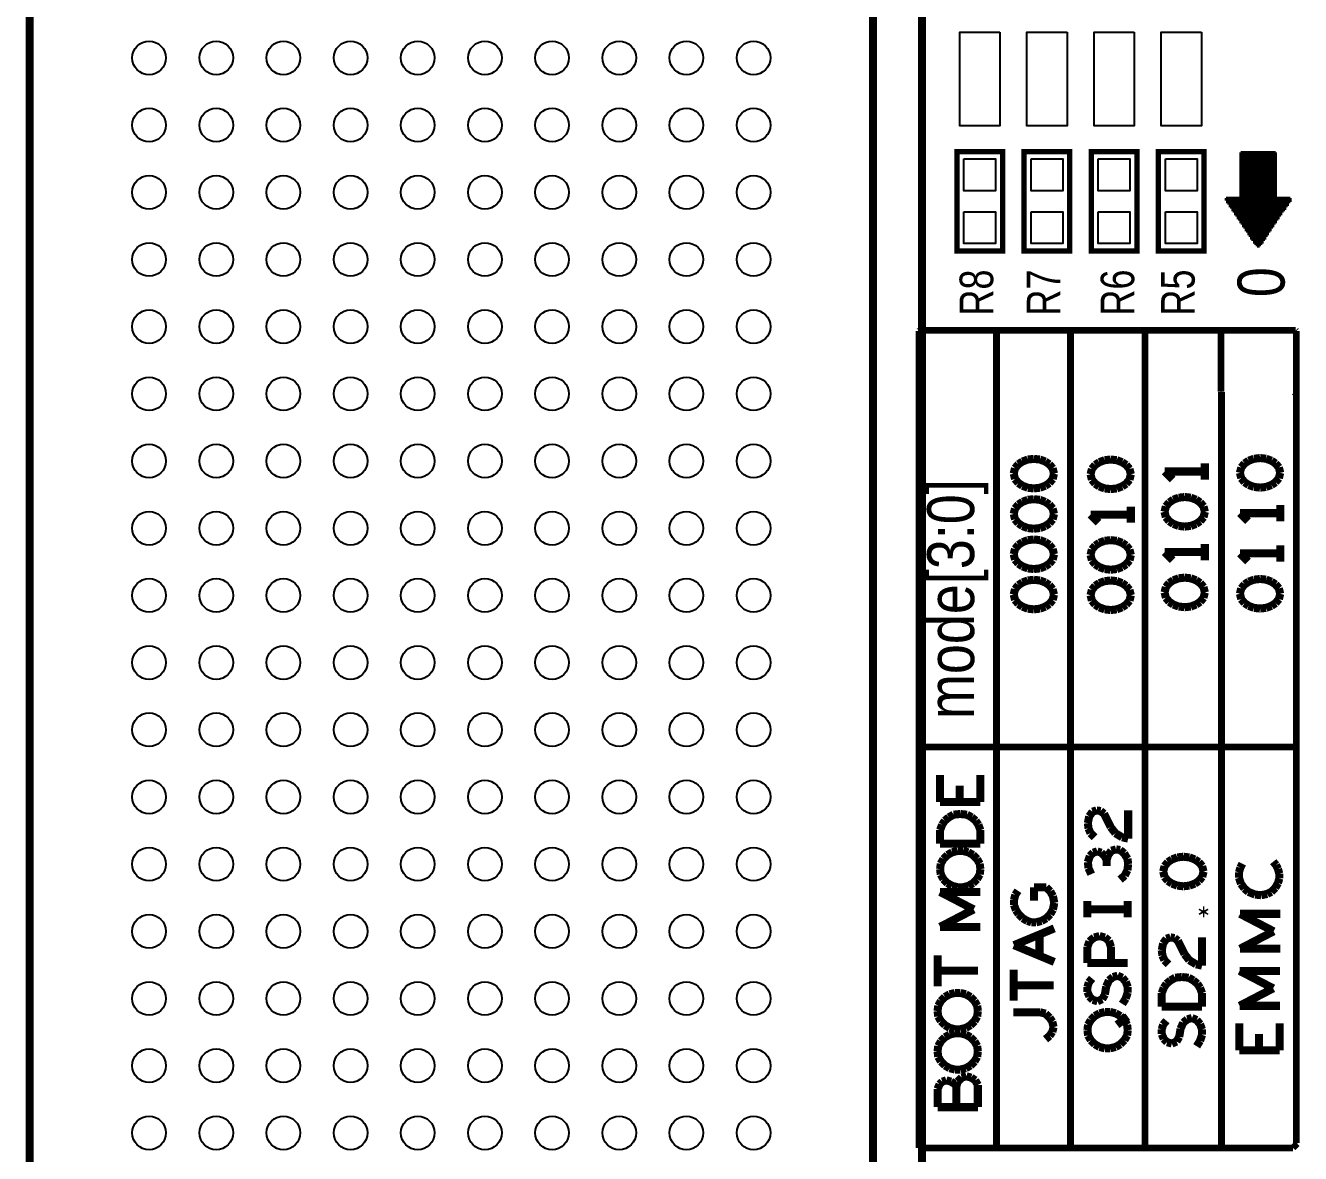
# Model space of a CAD drawing. Extents: x -92 to 135, y -31 to 116.
# Drawn here: x -31.95 to -7.84, y 26.32 to 47.64 of the extents above; entities that cross this region are included whole.
import ezdxf

# ---------------------------------------------------------------- set-up
doc = ezdxf.new("R2010")
doc.units = 0
for name, color, linetype in [('BG_SILKSCREEN_TOP', 1, 'CONTINUOUS'), ('PG_SILKSCREEN_TOP', 5, 'CONTINUOUS'), ('PIN_TOP', 6, 'CONTINUOUS'), ('RD_SILKSCREEN_TOP', 7, 'CONTINUOUS')]:
    doc.layers.add(name, color=color, linetype=linetype)

msp = doc.modelspace()

# ---------------------------------------------------------------- linework, layer by layer
at = {"layer": 'BG_SILKSCREEN_TOP', "const_width": 0.1524}
msp.add_lwpolyline([(-14.99743, 56.750204), (-14.99743, -12.251436)], dxfattribs=at)
at = {"layer": 'PG_SILKSCREEN_TOP'}
for points, const_width in [([(-31.87319, 50.148744), (-31.87319, -5.629656)], 0.1524), ([(-15.92199, -5.629656), (-15.92199, 50.148744)], 0.1524), ([(-8.983726, 43.896534), (-8.983726, 45.242734)], 0.0254), ([(-8.958326, 43.871134), (-8.958326, 45.268134)], 0.0254), ([(-8.932926, 43.820334), (-8.932926, 45.268134)], 0.0254), ([(-8.907526, 43.794934), (-8.907526, 45.268134)], 0.0254), ([(-8.882126, 43.744134), (-8.882126, 45.268134)], 0.0254), ([(-8.856726, 43.718734), (-8.856726, 45.268134)], 0.0254), ([(-8.831326, 43.667934), (-8.831326, 45.268134)], 0.0254), ([(-8.805926, 43.642534), (-8.805926, 45.268134)], 0.0254), ([(-8.780526, 43.591734), (-8.780526, 45.268134)], 0.0254), ([(-8.755126, 43.566334), (-8.755126, 45.268134)], 0.0254), ([(-8.729726, 43.515534), (-8.729726, 45.268134)], 0.0254), ([(-8.704326, 43.490134), (-8.704326, 45.268134)], 0.0254), ([(-8.678926, 43.464734), (-8.678926, 45.268134)], 0.0254), ([(-8.653526, 43.439334), (-8.653526, 45.268134)], 0.0254), ([(-8.628126, 43.439334), (-8.628126, 45.268134)], 0.0254), ([(-8.602726, 43.464734), (-8.602726, 45.268134)], 0.0254), ([(-8.577326, 43.490134), (-8.577326, 45.268134)], 0.0254), ([(-8.551926, 43.515534), (-8.551926, 45.268134)], 0.0254), ([(-8.526526, 43.566334), (-8.526526, 45.268134)], 0.0254), ([(-8.501126, 43.591734), (-8.501126, 45.268134)], 0.0254), ([(-8.475726, 43.642534), (-8.475726, 45.268134)], 0.0254), ([(-8.450326, 43.667934), (-8.450326, 45.268134)], 0.0254), ([(-8.424926, 43.718734), (-8.424926, 45.268134)], 0.0254), ([(-8.399526, 43.744134), (-8.399526, 45.268134)], 0.0254), ([(-8.374126, 43.794934), (-8.374126, 45.268134)], 0.0254), ([(-8.348726, 43.820334), (-8.348726, 45.268134)], 0.0254), ([(-8.323326, 43.871134), (-8.323326, 45.268134)], 0.0254), ([(-8.297926, 43.896534), (-8.297926, 45.242734)], 0.0254), ([(-9.263126, 44.328334), (-9.263126, 44.379134)], 0.0254), ([(-9.237726, 44.277534), (-9.237726, 44.404534)], 0.0254), ([(-9.212326, 44.252134), (-9.212326, 44.404534)], 0.0254), ([(-9.186926, 44.201334), (-9.186926, 44.404534)], 0.0254), ([(-9.161526, 44.175934), (-9.161526, 44.404534)], 0.0254), ([(-9.136126, 44.125134), (-9.136126, 44.404534)], 0.0254), ([(-9.110726, 44.099734), (-9.110726, 44.404534)], 0.0254), ([(-9.085326, 44.048934), (-9.085326, 44.404534)], 0.0254), ([(-9.059926, 44.023534), (-9.059926, 44.404534)], 0.0254), ([(-9.034526, 43.972734), (-9.034526, 44.404534)], 0.0254), ([(-9.009126, 43.947334), (-9.009126, 44.404534)], 0.0254), ([(-8.272526, 43.947334), (-8.272526, 44.404534)], 0.0254), ([(-8.247126, 43.972734), (-8.247126, 44.404534)], 0.0254), ([(-8.221726, 44.023534), (-8.221726, 44.404534)], 0.0254), ([(-8.196326, 44.048934), (-8.196326, 44.404534)], 0.0254), ([(-8.170926, 44.099734), (-8.170926, 44.404534)], 0.0254), ([(-8.145526, 44.125134), (-8.145526, 44.404534)], 0.0254), ([(-8.120126, 44.150534), (-8.120126, 44.404534)], 0.0254), ([(-8.094726, 44.201334), (-8.094726, 44.404534)], 0.0254), ([(-8.069326, 44.226734), (-8.069326, 44.404534)], 0.0254), ([(-8.043926, 44.277534), (-8.043926, 44.404534)], 0.0254), ([(-8.018526, 44.302934), (-8.018526, 44.379134)], 0.0254), ([(-13.589254, 41.852342), (-13.63091, 41.893998)], 0.127), ([(-10.780014, 41.887902), (-10.78611, 41.893998)], 0.127), ([(-10.780014, 40.690292), (-10.780014, 41.887902)], 0.127), ([(-15.044674, 41.873932), (-15.054834, 41.863772)], 0.127), ([(-15.054834, 41.863772), (-15.054834, 40.690292)], 0.127), ([(-7.932674, 41.873932), (-15.044674, 41.873932)], 0.127), ([(-13.589254, 26.405332), (-13.589254, 41.852342)], 0.127), ([(-12.189714, 41.861994), (-12.18311, 41.868598)], 0.127), ([(-12.189714, 40.687752), (-12.189714, 41.861994)], 0.127), ([(-9.342374, 41.864534), (-9.33831, 41.868598)], 0.127), ([(-9.342374, 40.718232), (-9.342374, 41.864534)], 0.127), ([(-7.919974, 41.861232), (-7.932674, 41.873932)], 0.127), ([(-7.919974, 40.667432), (-7.919974, 41.861232)], 0.127), ([(-15.054834, 40.690292), (-15.070074, 40.705532)], 0.127), ([(-15.054834, 26.420572), (-15.054834, 40.690292)], 0.127), ([(-12.189714, 40.687752), (-12.204954, 40.702992)], 0.127), ([(-12.189714, 26.420572), (-12.189714, 40.687752)], 0.127), ([(-10.780014, 40.690292), (-10.772394, 40.697912)], 0.127), ([(-10.780014, 26.405332), (-10.780014, 40.690292)], 0.127), ([(-9.334754, 40.710612), (-9.342374, 40.718232)], 0.127), ([(-9.334754, 26.412952), (-9.334754, 40.710612)], 0.127), ([(-7.958074, 40.705532), (-7.919974, 40.667432)], 0.127), ([(-7.919974, 40.667432), (-7.919974, 26.514552)], 0.127), ([(-13.238734, 39.267892), (-13.264134, 39.166292)], 0.1524), ([(-13.175234, 39.344092), (-13.238734, 39.267892)], 0.1524), ([(-13.099034, 39.394892), (-13.175234, 39.344092)], 0.1524), ([(-12.997434, 39.432992), (-13.099034, 39.394892)], 0.1524), ([(-12.883134, 39.445692), (-12.997434, 39.432992)], 0.1524), ([(-12.768834, 39.432992), (-12.883134, 39.445692)], 0.1524), ([(-12.667234, 39.394892), (-12.768834, 39.432992)], 0.1524), ([(-12.591034, 39.344092), (-12.667234, 39.394892)], 0.1524), ([(-12.527534, 39.267892), (-12.591034, 39.344092)], 0.1524), ([(-12.502134, 39.166292), (-12.527534, 39.267892)], 0.1524), ([(-11.785854, 39.255192), (-11.811254, 39.153592)], 0.1524), ([(-11.722354, 39.331392), (-11.785854, 39.255192)], 0.1524), ([(-11.646154, 39.382192), (-11.722354, 39.331392)], 0.1524), ([(-11.544554, 39.420292), (-11.646154, 39.382192)], 0.1524), ([(-11.430254, 39.432992), (-11.544554, 39.420292)], 0.1524), ([(-11.315954, 39.420292), (-11.430254, 39.432992)], 0.1524), ([(-11.214354, 39.382192), (-11.315954, 39.420292)], 0.1524), ([(-11.138154, 39.331392), (-11.214354, 39.382192)], 0.1524), ([(-11.074654, 39.255192), (-11.138154, 39.331392)], 0.1524), ([(-11.049254, 39.153592), (-11.074654, 39.255192)], 0.1524), ([(-9.649714, 39.054532), (-9.649714, 39.359332)], 0.1524), ([(-8.961374, 39.283132), (-8.986774, 39.181532)], 0.1524), ([(-8.897874, 39.359332), (-8.961374, 39.283132)], 0.1524), ([(-8.821674, 39.410132), (-8.897874, 39.359332)], 0.1524), ([(-8.720074, 39.448232), (-8.821674, 39.410132)], 0.1524), ([(-8.605774, 39.460932), (-8.720074, 39.448232)], 0.1524), ([(-8.491474, 39.448232), (-8.605774, 39.460932)], 0.1524), ([(-8.389874, 39.410132), (-8.491474, 39.448232)], 0.1524), ([(-8.313674, 39.359332), (-8.389874, 39.410132)], 0.1524), ([(-8.250174, 39.283132), (-8.313674, 39.359332)], 0.1524), ([(-8.224774, 39.181532), (-8.250174, 39.283132)], 0.1524), ([(-13.264134, 39.166292), (-13.238734, 39.064692)], 0.1524), ([(-13.238734, 39.064692), (-13.175234, 38.988492)], 0.1524), ([(-13.175234, 38.988492), (-13.099034, 38.937692)], 0.1524), ([(-12.667234, 38.937692), (-12.591034, 38.988492)], 0.1524), ([(-12.591034, 38.988492), (-12.527534, 39.064692)], 0.1524), ([(-12.527534, 39.064692), (-12.502134, 39.166292)], 0.1524), ([(-11.811254, 39.153592), (-11.785854, 39.051992)], 0.1524), ([(-11.785854, 39.051992), (-11.722354, 38.975792)], 0.1524), ([(-11.138154, 38.975792), (-11.074654, 39.051992)], 0.1524), ([(-11.074654, 39.051992), (-11.049254, 39.153592)], 0.1524), ([(-10.411714, 39.206932), (-10.259314, 39.054532)], 0.1524), ([(-9.649714, 39.206932), (-10.411714, 39.206932)], 0.1524), ([(-8.986774, 39.181532), (-8.961374, 39.079932)], 0.1524), ([(-8.961374, 39.079932), (-8.897874, 39.003732)], 0.1524), ([(-8.897874, 39.003732), (-8.821674, 38.952932)], 0.1524), ([(-8.389874, 38.952932), (-8.313674, 39.003732)], 0.1524), ([(-8.313674, 39.003732), (-8.250174, 39.079932)], 0.1524), ([(-8.250174, 39.079932), (-8.224774, 39.181532)], 0.1524), ([(-13.099034, 38.937692), (-12.997434, 38.899592)], 0.1524), ([(-12.997434, 38.899592), (-12.883134, 38.886892)], 0.1524), ([(-12.883134, 38.886892), (-12.768834, 38.899592)], 0.1524), ([(-12.768834, 38.899592), (-12.667234, 38.937692)], 0.1524), ([(-11.722354, 38.975792), (-11.646154, 38.924992)], 0.1524), ([(-11.646154, 38.924992), (-11.544554, 38.886892)], 0.1524), ([(-11.544554, 38.886892), (-11.430254, 38.874192)], 0.1524), ([(-11.430254, 38.874192), (-11.315954, 38.886892)], 0.1524), ([(-11.315954, 38.886892), (-11.214354, 38.924992)], 0.1524), ([(-11.214354, 38.924992), (-11.138154, 38.975792)], 0.1524), ([(-8.821674, 38.952932), (-8.720074, 38.914832)], 0.1524), ([(-8.720074, 38.914832), (-8.605774, 38.902132)], 0.1524), ([(-8.605774, 38.902132), (-8.491474, 38.914832)], 0.1524), ([(-8.491474, 38.914832), (-8.389874, 38.952932)], 0.1524), ([(-13.238734, 38.505892), (-13.264134, 38.404292)], 0.1524), ([(-13.175234, 38.582092), (-13.238734, 38.505892)], 0.1524), ([(-13.099034, 38.632892), (-13.175234, 38.582092)], 0.1524), ([(-12.997434, 38.670992), (-13.099034, 38.632892)], 0.1524), ([(-12.883134, 38.683692), (-12.997434, 38.670992)], 0.1524), ([(-12.768834, 38.670992), (-12.883134, 38.683692)], 0.1524), ([(-12.667234, 38.632892), (-12.768834, 38.670992)], 0.1524), ([(-12.591034, 38.582092), (-12.667234, 38.632892)], 0.1524), ([(-12.527534, 38.505892), (-12.591034, 38.582092)], 0.1524), ([(-12.502134, 38.404292), (-12.527534, 38.505892)], 0.1524), ([(-11.049254, 38.239192), (-11.049254, 38.543992)], 0.1524), ([(-10.386314, 38.546532), (-10.411714, 38.444932)], 0.1524), ([(-10.322814, 38.622732), (-10.386314, 38.546532)], 0.1524), ([(-10.246614, 38.673532), (-10.322814, 38.622732)], 0.1524), ([(-10.145014, 38.711632), (-10.246614, 38.673532)], 0.1524), ([(-10.030714, 38.724332), (-10.145014, 38.711632)], 0.1524), ([(-9.916414, 38.711632), (-10.030714, 38.724332)], 0.1524), ([(-9.814814, 38.673532), (-9.916414, 38.711632)], 0.1524), ([(-9.738614, 38.622732), (-9.814814, 38.673532)], 0.1524), ([(-9.675114, 38.546532), (-9.738614, 38.622732)], 0.1524), ([(-9.649714, 38.444932), (-9.675114, 38.546532)], 0.1524), ([(-8.224774, 38.267132), (-8.224774, 38.571932)], 0.1524), ([(-13.264134, 38.404292), (-13.238734, 38.302692)], 0.1524), ([(-13.238734, 38.302692), (-13.175234, 38.226492)], 0.1524), ([(-12.591034, 38.226492), (-12.527534, 38.302692)], 0.1524), ([(-12.527534, 38.302692), (-12.502134, 38.404292)], 0.1524), ([(-11.811254, 38.391592), (-11.658854, 38.239192)], 0.1524), ([(-11.049254, 38.391592), (-11.811254, 38.391592)], 0.1524), ([(-10.411714, 38.444932), (-10.386314, 38.343332)], 0.1524), ([(-10.386314, 38.343332), (-10.322814, 38.267132)], 0.1524), ([(-10.322814, 38.267132), (-10.246614, 38.216332)], 0.1524), ([(-9.814814, 38.216332), (-9.738614, 38.267132)], 0.1524), ([(-9.738614, 38.267132), (-9.675114, 38.343332)], 0.1524), ([(-9.675114, 38.343332), (-9.649714, 38.444932)], 0.1524), ([(-8.986774, 38.419532), (-8.834374, 38.267132)], 0.1524), ([(-8.224774, 38.419532), (-8.986774, 38.419532)], 0.1524), ([(-13.175234, 38.226492), (-13.099034, 38.175692)], 0.1524), ([(-13.099034, 38.175692), (-12.997434, 38.137592)], 0.1524), ([(-12.997434, 38.137592), (-12.883134, 38.124892)], 0.1524), ([(-12.883134, 38.124892), (-12.768834, 38.137592)], 0.1524), ([(-12.768834, 38.137592), (-12.667234, 38.175692)], 0.1524), ([(-12.667234, 38.175692), (-12.591034, 38.226492)], 0.1524), ([(-10.246614, 38.216332), (-10.145014, 38.178232)], 0.1524), ([(-10.145014, 38.178232), (-10.030714, 38.165532)], 0.1524), ([(-10.030714, 38.165532), (-9.916414, 38.178232)], 0.1524), ([(-9.916414, 38.178232), (-9.814814, 38.216332)], 0.1524), ([(-13.175234, 37.820092), (-13.238734, 37.743892)], 0.1524), ([(-13.099034, 37.870892), (-13.175234, 37.820092)], 0.1524), ([(-12.997434, 37.908992), (-13.099034, 37.870892)], 0.1524), ([(-12.883134, 37.921692), (-12.997434, 37.908992)], 0.1524), ([(-12.768834, 37.908992), (-12.883134, 37.921692)], 0.1524), ([(-12.667234, 37.870892), (-12.768834, 37.908992)], 0.1524), ([(-12.591034, 37.820092), (-12.667234, 37.870892)], 0.1524), ([(-12.527534, 37.743892), (-12.591034, 37.820092)], 0.1524), ([(-11.722354, 37.807392), (-11.785854, 37.731192)], 0.1524), ([(-11.646154, 37.858192), (-11.722354, 37.807392)], 0.1524), ([(-11.544554, 37.896292), (-11.646154, 37.858192)], 0.1524), ([(-11.430254, 37.908992), (-11.544554, 37.896292)], 0.1524), ([(-11.315954, 37.896292), (-11.430254, 37.908992)], 0.1524), ([(-11.214354, 37.858192), (-11.315954, 37.896292)], 0.1524), ([(-11.138154, 37.807392), (-11.214354, 37.858192)], 0.1524), ([(-11.074654, 37.731192), (-11.138154, 37.807392)], 0.1524), ([(-9.649714, 37.530532), (-9.649714, 37.835332)], 0.1524), ([(-8.224774, 37.505132), (-8.224774, 37.809932)], 0.1524), ([(-13.238734, 37.743892), (-13.264134, 37.642292)], 0.1524), ([(-13.264134, 37.642292), (-13.238734, 37.540692)], 0.1524), ([(-13.238734, 37.540692), (-13.175234, 37.464492)], 0.1524), ([(-12.591034, 37.464492), (-12.527534, 37.540692)], 0.1524), ([(-12.502134, 37.642292), (-12.527534, 37.743892)], 0.1524), ([(-12.527534, 37.540692), (-12.502134, 37.642292)], 0.1524), ([(-11.785854, 37.731192), (-11.811254, 37.629592)], 0.1524), ([(-11.811254, 37.629592), (-11.785854, 37.527992)], 0.1524), ([(-11.049254, 37.629592), (-11.074654, 37.731192)], 0.1524), ([(-11.074654, 37.527992), (-11.049254, 37.629592)], 0.1524), ([(-10.411714, 37.682932), (-10.259314, 37.530532)], 0.1524), ([(-9.649714, 37.682932), (-10.411714, 37.682932)], 0.1524), ([(-8.986774, 37.657532), (-8.834374, 37.505132)], 0.1524), ([(-8.224774, 37.657532), (-8.986774, 37.657532)], 0.1524), ([(-13.175234, 37.464492), (-13.099034, 37.413692)], 0.1524), ([(-13.099034, 37.413692), (-12.997434, 37.375592)], 0.1524), ([(-12.997434, 37.375592), (-12.883134, 37.362892)], 0.1524), ([(-12.883134, 37.362892), (-12.768834, 37.375592)], 0.1524), ([(-12.768834, 37.375592), (-12.667234, 37.413692)], 0.1524), ([(-12.667234, 37.413692), (-12.591034, 37.464492)], 0.1524), ([(-11.785854, 37.527992), (-11.722354, 37.451792)], 0.1524), ([(-11.722354, 37.451792), (-11.646154, 37.400992)], 0.1524), ([(-11.646154, 37.400992), (-11.544554, 37.362892)], 0.1524), ([(-11.544554, 37.362892), (-11.430254, 37.350192)], 0.1524), ([(-11.430254, 37.350192), (-11.315954, 37.362892)], 0.1524), ([(-11.315954, 37.362892), (-11.214354, 37.400992)], 0.1524), ([(-11.214354, 37.400992), (-11.138154, 37.451792)], 0.1524), ([(-11.138154, 37.451792), (-11.074654, 37.527992)], 0.1524), ([(-13.175234, 37.058092), (-13.238734, 36.981892)], 0.1524), ([(-13.099034, 37.108892), (-13.175234, 37.058092)], 0.1524), ([(-12.997434, 37.146992), (-13.099034, 37.108892)], 0.1524), ([(-12.883134, 37.159692), (-12.997434, 37.146992)], 0.1524), ([(-12.768834, 37.146992), (-12.883134, 37.159692)], 0.1524), ([(-12.667234, 37.108892), (-12.768834, 37.146992)], 0.1524), ([(-12.591034, 37.058092), (-12.667234, 37.108892)], 0.1524), ([(-12.527534, 36.981892), (-12.591034, 37.058092)], 0.1524), ([(-11.646154, 37.096192), (-11.722354, 37.045392)], 0.1524), ([(-11.544554, 37.134292), (-11.646154, 37.096192)], 0.1524), ([(-11.430254, 37.146992), (-11.544554, 37.134292)], 0.1524), ([(-11.315954, 37.134292), (-11.430254, 37.146992)], 0.1524), ([(-11.214354, 37.096192), (-11.315954, 37.134292)], 0.1524), ([(-11.138154, 37.045392), (-11.214354, 37.096192)], 0.1524), ([(-10.322814, 37.098732), (-10.386314, 37.022532)], 0.1524), ([(-10.246614, 37.149532), (-10.322814, 37.098732)], 0.1524), ([(-10.145014, 37.187632), (-10.246614, 37.149532)], 0.1524), ([(-10.030714, 37.200332), (-10.145014, 37.187632)], 0.1524), ([(-9.916414, 37.187632), (-10.030714, 37.200332)], 0.1524), ([(-9.814814, 37.149532), (-9.916414, 37.187632)], 0.1524), ([(-9.738614, 37.098732), (-9.814814, 37.149532)], 0.1524), ([(-9.675114, 37.022532), (-9.738614, 37.098732)], 0.1524), ([(-8.897874, 37.073332), (-8.961374, 36.997132)], 0.1524), ([(-8.821674, 37.124132), (-8.897874, 37.073332)], 0.1524), ([(-8.720074, 37.162232), (-8.821674, 37.124132)], 0.1524), ([(-8.605774, 37.174932), (-8.720074, 37.162232)], 0.1524), ([(-8.491474, 37.162232), (-8.605774, 37.174932)], 0.1524), ([(-8.389874, 37.124132), (-8.491474, 37.162232)], 0.1524), ([(-8.313674, 37.073332), (-8.389874, 37.124132)], 0.1524), ([(-8.250174, 36.997132), (-8.313674, 37.073332)], 0.1524), ([(-13.238734, 36.981892), (-13.264134, 36.880292)], 0.1524), ([(-13.264134, 36.880292), (-13.238734, 36.778692)], 0.1524), ([(-12.502134, 36.880292), (-12.527534, 36.981892)], 0.1524), ([(-12.527534, 36.778692), (-12.502134, 36.880292)], 0.1524), ([(-11.785854, 36.969192), (-11.811254, 36.867592)], 0.1524), ([(-11.811254, 36.867592), (-11.785854, 36.765992)], 0.1524), ([(-11.722354, 37.045392), (-11.785854, 36.969192)], 0.1524), ([(-11.074654, 36.969192), (-11.138154, 37.045392)], 0.1524), ([(-11.049254, 36.867592), (-11.074654, 36.969192)], 0.1524), ([(-11.074654, 36.765992), (-11.049254, 36.867592)], 0.1524), ([(-10.386314, 37.022532), (-10.411714, 36.920932)], 0.1524), ([(-10.411714, 36.920932), (-10.386314, 36.819332)], 0.1524), ([(-10.386314, 36.819332), (-10.322814, 36.743132)], 0.1524), ([(-9.738614, 36.743132), (-9.675114, 36.819332)], 0.1524), ([(-9.649714, 36.920932), (-9.675114, 37.022532)], 0.1524), ([(-9.675114, 36.819332), (-9.649714, 36.920932)], 0.1524), ([(-8.961374, 36.997132), (-8.986774, 36.895532)], 0.1524), ([(-8.986774, 36.895532), (-8.961374, 36.793932)], 0.1524), ([(-8.224774, 36.895532), (-8.250174, 36.997132)], 0.1524), ([(-8.250174, 36.793932), (-8.224774, 36.895532)], 0.1524), ([(-13.238734, 36.778692), (-13.175234, 36.702492)], 0.1524), ([(-13.175234, 36.702492), (-13.099034, 36.651692)], 0.1524), ([(-13.099034, 36.651692), (-12.997434, 36.613592)], 0.1524), ([(-12.997434, 36.613592), (-12.883134, 36.600892)], 0.1524), ([(-12.883134, 36.600892), (-12.768834, 36.613592)], 0.1524), ([(-12.768834, 36.613592), (-12.667234, 36.651692)], 0.1524), ([(-12.667234, 36.651692), (-12.591034, 36.702492)], 0.1524), ([(-12.591034, 36.702492), (-12.527534, 36.778692)], 0.1524), ([(-11.785854, 36.765992), (-11.722354, 36.689792)], 0.1524), ([(-11.722354, 36.689792), (-11.646154, 36.638992)], 0.1524), ([(-11.646154, 36.638992), (-11.544554, 36.600892)], 0.1524), ([(-11.544554, 36.600892), (-11.430254, 36.588192)], 0.1524), ([(-11.430254, 36.588192), (-11.315954, 36.600892)], 0.1524), ([(-11.315954, 36.600892), (-11.214354, 36.638992)], 0.1524), ([(-11.214354, 36.638992), (-11.138154, 36.689792)], 0.1524), ([(-11.138154, 36.689792), (-11.074654, 36.765992)], 0.1524), ([(-10.322814, 36.743132), (-10.246614, 36.692332)], 0.1524), ([(-10.246614, 36.692332), (-10.145014, 36.654232)], 0.1524), ([(-10.145014, 36.654232), (-10.030714, 36.641532)], 0.1524), ([(-10.030714, 36.641532), (-9.916414, 36.654232)], 0.1524), ([(-9.916414, 36.654232), (-9.814814, 36.692332)], 0.1524), ([(-9.814814, 36.692332), (-9.738614, 36.743132)], 0.1524), ([(-8.961374, 36.793932), (-8.897874, 36.717732)], 0.1524), ([(-8.897874, 36.717732), (-8.821674, 36.666932)], 0.1524), ([(-8.821674, 36.666932), (-8.720074, 36.628832)], 0.1524), ([(-8.720074, 36.628832), (-8.605774, 36.616132)], 0.1524), ([(-8.605774, 36.616132), (-8.491474, 36.628832)], 0.1524), ([(-8.491474, 36.628832), (-8.389874, 36.666932)], 0.1524), ([(-8.389874, 36.666932), (-8.313674, 36.717732)], 0.1524), ([(-8.313674, 36.717732), (-8.250174, 36.793932)], 0.1524), ([(-15.072614, 33.997392), (-7.937754, 33.997392)], 0.127), ([(-7.937754, 33.997392), (-7.930134, 33.989772)], 0.127), ([(-14.656054, 32.961072), (-14.656054, 33.469072)], 0.1524), ([(-13.894054, 33.469072), (-13.894054, 32.961072)], 0.1524), ([(-14.287754, 33.265872), (-14.287754, 32.961072)], 0.1524), ([(-13.894054, 32.961072), (-14.656054, 32.961072)], 0.1524), ([(-14.490954, 32.668972), (-14.402054, 32.719772)], 0.1524), ([(-14.402054, 32.719772), (-14.275054, 32.732472)], 0.1524), ([(-14.275054, 32.732472), (-14.148054, 32.719772)], 0.1524), ([(-14.148054, 32.719772), (-14.059154, 32.668972)], 0.1524), ([(-11.836654, 32.686752), (-11.773154, 32.775652)], 0.1524), ([(-11.773154, 32.775652), (-11.696954, 32.801052)], 0.1524), ([(-11.696954, 32.801052), (-11.620754, 32.788352)], 0.1524), ([(-11.620754, 32.788352), (-11.557254, 32.737552)], 0.1524), ([(-11.557254, 32.737552), (-11.430254, 32.483552)], 0.1524), ([(-11.100054, 32.267652), (-11.100054, 32.801052)], 0.1524), ([(-14.656054, 32.427672), (-14.617954, 32.529272)], 0.1524), ([(-14.617954, 32.529272), (-14.567154, 32.605472)], 0.1524), ([(-14.567154, 32.605472), (-14.490954, 32.668972)], 0.1524), ([(-14.059154, 32.668972), (-13.982954, 32.605472)], 0.1524), ([(-13.982954, 32.605472), (-13.932154, 32.529272)], 0.1524), ([(-13.932154, 32.529272), (-13.894054, 32.427672)], 0.1524), ([(-11.862054, 32.559752), (-11.836654, 32.686752)], 0.1524), ([(-11.849354, 32.458152), (-11.862054, 32.559752)], 0.1524), ([(-11.430254, 32.483552), (-11.341354, 32.369252)], 0.1524), ([(-14.656054, 32.173672), (-14.656054, 32.427672)], 0.1524), ([(-13.894054, 32.427672), (-13.894054, 32.173672)], 0.1524), ([(-11.811254, 32.369252), (-11.849354, 32.458152)], 0.1524), ([(-11.735054, 32.293052), (-11.811254, 32.369252)], 0.1524), ([(-11.341354, 32.369252), (-11.214354, 32.293052)], 0.1524), ([(-11.214354, 32.293052), (-11.100054, 32.267652)], 0.1524), ([(-13.894054, 32.173672), (-14.656054, 32.173672)], 0.1524), ([(-14.516354, 31.957772), (-14.427454, 32.008572)], 0.1524), ([(-14.427454, 32.008572), (-14.325854, 32.033972)], 0.1524), ([(-14.325854, 32.033972), (-14.224254, 32.033972)], 0.1524), ([(-14.224254, 32.033972), (-14.122654, 32.008572)], 0.1524), ([(-14.122654, 32.008572), (-14.033754, 31.957772)], 0.1524), ([(-11.760454, 32.000952), (-11.823954, 31.937452)], 0.1524), ([(-11.684254, 32.026352), (-11.760454, 32.000952)], 0.1524), ([(-11.608054, 32.000952), (-11.684254, 32.026352)], 0.1524), ([(-11.544554, 31.937452), (-11.608054, 32.000952)], 0.1524), ([(-11.417554, 32.039052), (-11.481054, 31.950152)], 0.1524), ([(-11.328654, 32.064452), (-11.417554, 32.039052)], 0.1524), ([(-11.252454, 32.051752), (-11.328654, 32.064452)], 0.1524), ([(-11.176254, 31.988252), (-11.252454, 32.051752)], 0.1524), ([(-11.112754, 31.886652), (-11.176254, 31.988252)], 0.1524), ([(-14.656054, 31.691072), (-14.643354, 31.792672)], 0.1524), ([(-14.643354, 31.792672), (-14.592554, 31.881572)], 0.1524), ([(-14.592554, 31.881572), (-14.516354, 31.957772)], 0.1524), ([(-14.033754, 31.957772), (-13.957554, 31.881572)], 0.1524), ([(-13.957554, 31.881572), (-13.906754, 31.792672)], 0.1524), ([(-13.906754, 31.792672), (-13.894054, 31.691072)], 0.1524), ([(-11.823954, 31.937452), (-11.862054, 31.823152)], 0.1524), ([(-11.862054, 31.823152), (-11.849354, 31.708852)], 0.1524), ([(-11.506454, 31.861252), (-11.544554, 31.937452)], 0.1524), ([(-11.481054, 31.950152), (-11.506454, 31.861252)], 0.1524), ([(-11.506454, 31.861252), (-11.506454, 31.746952)], 0.1524), ([(-11.100054, 31.785052), (-11.112754, 31.886652)], 0.1524), ([(-11.112754, 31.670752), (-11.100054, 31.785052)], 0.1524), ([(-10.411714, 31.746952), (-10.437114, 31.645352)], 0.1524), ([(-10.348214, 31.823152), (-10.411714, 31.746952)], 0.1524), ([(-10.272014, 31.873952), (-10.348214, 31.823152)], 0.1524), ([(-10.170414, 31.912052), (-10.272014, 31.873952)], 0.1524), ([(-10.056114, 31.924752), (-10.170414, 31.912052)], 0.1524), ([(-9.941814, 31.912052), (-10.056114, 31.924752)], 0.1524), ([(-9.840214, 31.873952), (-9.941814, 31.912052)], 0.1524), ([(-9.764014, 31.823152), (-9.840214, 31.873952)], 0.1524), ([(-9.700514, 31.746952), (-9.764014, 31.823152)], 0.1524), ([(-9.675114, 31.645352), (-9.700514, 31.746952)], 0.1524), ([(-8.940546, 31.793688), (-8.978646, 31.717488)], 0.1524), ([(-8.305546, 31.768288), (-8.356346, 31.831788)], 0.1524), ([(-8.267446, 31.692088), (-8.305546, 31.768288)], 0.1524), ([(-14.643354, 31.589472), (-14.656054, 31.691072)], 0.1524), ([(-14.592554, 31.500572), (-14.643354, 31.589472)], 0.1524), ([(-13.906754, 31.589472), (-13.957554, 31.500572)], 0.1524), ([(-13.894054, 31.691072), (-13.906754, 31.589472)], 0.1524), ([(-11.849354, 31.708852), (-11.798554, 31.594552)], 0.1524), ([(-11.252454, 31.492952), (-11.163554, 31.569152)], 0.1524), ([(-11.163554, 31.569152), (-11.112754, 31.670752)], 0.1524), ([(-10.437114, 31.645352), (-10.411714, 31.543752)], 0.1524), ([(-10.411714, 31.543752), (-10.348214, 31.467552)], 0.1524), ([(-9.764014, 31.467552), (-9.700514, 31.543752)], 0.1524), ([(-9.700514, 31.543752), (-9.675114, 31.645352)], 0.1524), ([(-8.978646, 31.717488), (-9.004046, 31.628588)], 0.1524), ([(-9.004046, 31.628588), (-9.004046, 31.526988)], 0.1524), ([(-9.004046, 31.526988), (-8.965946, 31.412688)], 0.1524), ([(-8.242046, 31.603188), (-8.267446, 31.692088)], 0.1524), ([(-8.267446, 31.425388), (-8.242046, 31.514288)], 0.1524), ([(-8.242046, 31.514288), (-8.242046, 31.603188)], 0.1524), ([(-14.516354, 31.424372), (-14.592554, 31.500572)], 0.1524), ([(-14.427454, 31.373572), (-14.516354, 31.424372)], 0.1524), ([(-14.325854, 31.348172), (-14.427454, 31.373572)], 0.1524), ([(-14.224254, 31.348172), (-14.325854, 31.348172)], 0.1524), ([(-14.122654, 31.373572), (-14.224254, 31.348172)], 0.1524), ([(-14.033754, 31.424372), (-14.122654, 31.373572)], 0.1524), ([(-13.957554, 31.500572), (-14.033754, 31.424372)], 0.1524), ([(-13.233654, 31.205932), (-13.182854, 31.282132)], 0.1524), ([(-12.878054, 31.345632), (-12.649454, 31.345632)], 0.1524), ([(-12.878054, 31.091632), (-12.878054, 31.345632)], 0.1524), ([(-12.649454, 31.345632), (-12.573254, 31.269432)], 0.1524), ([(-12.573254, 31.269432), (-12.522454, 31.180532)], 0.1524), ([(-10.348214, 31.467552), (-10.272014, 31.416752)], 0.1524), ([(-10.272014, 31.416752), (-10.170414, 31.378652)], 0.1524), ([(-10.170414, 31.378652), (-10.056114, 31.365952)], 0.1524), ([(-10.056114, 31.365952), (-9.941814, 31.378652)], 0.1524), ([(-9.941814, 31.378652), (-9.840214, 31.416752)], 0.1524), ([(-9.840214, 31.416752), (-9.764014, 31.467552)], 0.1524), ([(-8.965946, 31.412688), (-8.902446, 31.323788)], 0.1524), ([(-8.902446, 31.323788), (-8.826246, 31.260288)], 0.1524), ([(-8.394446, 31.260288), (-8.318246, 31.336488)], 0.1524), ([(-8.318246, 31.336488), (-8.267446, 31.425388)], 0.1524), ([(-14.656054, 31.259272), (-13.894054, 31.259272)], 0.1524), ([(-14.021054, 30.929072), (-14.656054, 31.259272)], 0.1524), ([(-13.259054, 31.104332), (-13.233654, 31.205932)], 0.1524), ([(-13.259054, 31.015432), (-13.259054, 31.104332)], 0.1524), ([(-12.522454, 31.180532), (-12.497054, 31.053532)], 0.1524), ([(-12.497054, 31.053532), (-12.522454, 30.926532)], 0.1524), ([(-11.869928, 30.780482), (-11.869928, 31.085282)], 0.1524), ([(-11.107928, 30.780482), (-11.107928, 31.085282)], 0.1524), ([(-8.826246, 31.260288), (-8.699246, 31.209488)], 0.1524), ([(-8.699246, 31.209488), (-8.584946, 31.196788)], 0.1524), ([(-8.584946, 31.196788), (-8.470646, 31.222188)], 0.1524), ([(-8.470646, 31.222188), (-8.394446, 31.260288)], 0.1524), ([(-14.656054, 30.598872), (-14.021054, 30.929072)], 0.1524), ([(-13.220954, 30.913832), (-13.259054, 31.015432)], 0.1524), ([(-13.170154, 30.837632), (-13.220954, 30.913832)], 0.1524), ([(-13.093954, 30.761432), (-13.170154, 30.837632)], 0.1524), ([(-12.573254, 30.837632), (-12.649454, 30.761432)], 0.1524), ([(-12.522454, 30.926532), (-12.573254, 30.837632)], 0.1524), ([(-11.869928, 30.932882), (-11.107928, 30.932882)], 0.1524), ([(-9.700514, 30.883352), (-9.687814, 30.908752)], 0.1524), ([(-9.687814, 30.857952), (-9.700514, 30.883352)], 0.1524), ([(-9.687814, 30.908752), (-9.662414, 30.908752)], 0.1524), ([(-9.662414, 30.857952), (-9.687814, 30.857952)], 0.1524), ([(-9.662414, 30.908752), (-9.649714, 30.883352)], 0.1524), ([(-9.649714, 30.883352), (-9.662414, 30.857952)], 0.1524), ([(-8.349234, 30.515052), (-8.984234, 30.845252)], 0.1524), ([(-8.984234, 30.845252), (-8.222234, 30.845252)], 0.1524), ([(-13.894054, 30.598872), (-14.656054, 30.598872)], 0.1524), ([(-13.259054, 30.253432), (-12.497054, 30.570932)], 0.1524), ([(-13.005054, 30.710632), (-13.093954, 30.761432)], 0.1524), ([(-12.928854, 30.685232), (-13.005054, 30.710632)], 0.1524), ([(-12.839954, 30.685232), (-12.928854, 30.685232)], 0.1524), ([(-12.738354, 30.710632), (-12.839954, 30.685232)], 0.1524), ([(-12.649454, 30.761432), (-12.738354, 30.710632)], 0.1524), ([(-12.775946, 30.456886), (-12.775946, 30.050486)], 0.1524), ([(-11.869928, 30.221682), (-11.831828, 30.323282)], 0.1524), ([(-11.831828, 30.323282), (-11.742928, 30.399482)], 0.1524), ([(-11.742928, 30.399482), (-11.641328, 30.424882)], 0.1524), ([(-11.641328, 30.424882), (-11.539728, 30.399482)], 0.1524), ([(-11.539728, 30.399482), (-11.463528, 30.335982)], 0.1524), ([(-11.463528, 30.335982), (-11.425428, 30.221682)], 0.1524), ([(-10.4394, 30.28569), (-10.3759, 30.37459)], 0.1524), ([(-10.3759, 30.37459), (-10.2997, 30.39999)], 0.1524), ([(-10.2997, 30.39999), (-10.2235, 30.38729)], 0.1524), ([(-10.2235, 30.38729), (-10.16, 30.33649)], 0.1524), ([(-10.16, 30.33649), (-10.033, 30.08249)], 0.1524), ([(-9.7028, 29.86659), (-9.7028, 30.39999)], 0.1524), ([(-8.984234, 30.184852), (-8.349234, 30.515052)], 0.1524), ([(-14.703806, 29.476954), (-14.703806, 30.061154)], 0.1524), ([(-12.497054, 29.935932), (-13.259054, 30.253432)], 0.1524), ([(-11.869928, 29.916882), (-11.869928, 30.221682)], 0.1524), ([(-11.425428, 30.221682), (-11.425428, 29.916882)], 0.1524), ([(-10.4648, 30.15869), (-10.4394, 30.28569)], 0.1524), ([(-10.4521, 30.05709), (-10.4648, 30.15869)], 0.1524), ([(-10.033, 30.08249), (-9.9441, 29.96819)], 0.1524), ([(-8.222234, 30.184852), (-8.984234, 30.184852)], 0.1524), ([(-11.107928, 29.916882), (-11.869928, 29.916882)], 0.1524), ([(-10.414, 29.96819), (-10.4521, 30.05709)], 0.1524), ([(-10.3378, 29.89199), (-10.414, 29.96819)], 0.1524), ([(-9.9441, 29.96819), (-9.8171, 29.89199)], 0.1524), ([(-9.8171, 29.89199), (-9.7028, 29.86659)], 0.1524), ([(-14.703806, 29.769054), (-13.941806, 29.769054)], 0.1524), ([(-13.267182, 29.20365), (-13.267182, 29.78785)], 0.1524), ([(-11.844528, 29.548582), (-11.781028, 29.624782)], 0.1524), ([(-11.463528, 29.586682), (-11.514328, 29.472382)], 0.1524), ([(-11.387328, 29.650182), (-11.463528, 29.586682)], 0.1524), ([(-11.298428, 29.675582), (-11.387328, 29.650182)], 0.1524), ([(-11.209528, 29.637482), (-11.298428, 29.675582)], 0.1524), ([(-11.146028, 29.561282), (-11.209528, 29.637482)], 0.1524), ([(-10.3759, 29.52369), (-10.2997, 29.58719)], 0.1524), ([(-10.2997, 29.58719), (-10.2108, 29.63799)], 0.1524), ([(-10.2108, 29.63799), (-10.0838, 29.65069)], 0.1524), ([(-10.0838, 29.65069), (-9.9568, 29.63799)], 0.1524), ([(-9.9568, 29.63799), (-9.8679, 29.58719)], 0.1524), ([(-9.8679, 29.58719), (-9.7917, 29.52369)], 0.1524), ([(-8.357362, 29.437076), (-8.992362, 29.767276)], 0.1524), ([(-8.992362, 29.767276), (-8.230362, 29.767276)], 0.1524), ([(-14.475206, 29.324554), (-14.373606, 29.349954)], 0.1524), ([(-14.373606, 29.349954), (-14.272006, 29.349954)], 0.1524), ([(-14.272006, 29.349954), (-14.170406, 29.324554)], 0.1524), ([(-13.271246, 29.491686), (-12.509246, 29.491686)], 0.1524), ([(-11.869928, 29.459682), (-11.844528, 29.548582)], 0.1524), ([(-11.869928, 29.370782), (-11.869928, 29.459682)], 0.1524), ([(-11.831828, 29.281882), (-11.869928, 29.370782)], 0.1524), ([(-11.514328, 29.472382), (-11.539728, 29.319982)], 0.1524), ([(-11.107928, 29.459682), (-11.146028, 29.561282)], 0.1524), ([(-11.146028, 29.243782), (-11.107928, 29.358082)], 0.1524), ([(-11.107928, 29.358082), (-11.107928, 29.459682)], 0.1524), ([(-10.4648, 29.34589), (-10.4267, 29.44749)], 0.1524), ([(-10.4648, 29.09189), (-10.4648, 29.34589)], 0.1524), ([(-10.4267, 29.44749), (-10.3759, 29.52369)], 0.1524), ([(-9.7917, 29.52369), (-9.7409, 29.44749)], 0.1524), ([(-9.7409, 29.44749), (-9.7028, 29.34589)], 0.1524), ([(-9.7028, 29.34589), (-9.7028, 29.09189)], 0.1524), ([(-8.992362, 29.106876), (-8.357362, 29.437076)], 0.1524), ([(-14.703806, 29.007054), (-14.691106, 29.108654)], 0.1524), ([(-14.691106, 29.108654), (-14.640306, 29.197554)], 0.1524), ([(-14.640306, 29.197554), (-14.564106, 29.273754)], 0.1524), ([(-14.564106, 29.273754), (-14.475206, 29.324554)], 0.1524), ([(-14.170406, 29.324554), (-14.081506, 29.273754)], 0.1524), ([(-14.081506, 29.273754), (-14.005306, 29.197554)], 0.1524), ([(-14.005306, 29.197554), (-13.954506, 29.108654)], 0.1524), ([(-13.954506, 29.108654), (-13.941806, 29.007054)], 0.1524), ([(-11.768328, 29.218382), (-11.831828, 29.281882)], 0.1524), ([(-11.679428, 29.192982), (-11.768328, 29.218382)], 0.1524), ([(-11.590528, 29.231082), (-11.679428, 29.192982)], 0.1524), ([(-11.539728, 29.319982), (-11.590528, 29.231082)], 0.1524), ([(-11.209528, 29.142182), (-11.146028, 29.243782)], 0.1524), ([(-8.230362, 29.106876), (-8.992362, 29.106876)], 0.1524), ([(-14.691106, 28.905454), (-14.703806, 29.007054)], 0.1524), ([(-14.640306, 28.816554), (-14.691106, 28.905454)], 0.1524), ([(-13.954506, 28.905454), (-14.005306, 28.816554)], 0.1524), ([(-13.941806, 29.007054), (-13.954506, 28.905454)], 0.1524), ([(-12.763246, 28.983686), (-13.271246, 28.983686)], 0.1524), ([(-12.661646, 28.958286), (-12.763246, 28.983686)], 0.1524), ([(-12.585446, 28.882086), (-12.661646, 28.958286)], 0.1524), ([(-12.534646, 28.805886), (-12.585446, 28.882086)], 0.1524), ([(-11.806428, 28.837382), (-11.730228, 28.913582)], 0.1524), ([(-11.730228, 28.913582), (-11.641328, 28.964382)], 0.1524), ([(-11.641328, 28.964382), (-11.539728, 28.989782)], 0.1524), ([(-11.539728, 28.989782), (-11.438128, 28.989782)], 0.1524), ([(-11.438128, 28.989782), (-11.336528, 28.964382)], 0.1524), ([(-11.336528, 28.964382), (-11.247628, 28.913582)], 0.1524), ([(-11.311128, 28.748482), (-11.107928, 28.900882)], 0.1524), ([(-11.247628, 28.913582), (-11.171428, 28.837382)], 0.1524), ([(-9.7028, 29.09189), (-10.4648, 29.09189)], 0.1524), ([(-9.8933, 28.87599), (-9.9822, 28.85059)], 0.1524), ([(-9.8044, 28.83789), (-9.8933, 28.87599)], 0.1524), ([(-14.564106, 28.740354), (-14.640306, 28.816554)], 0.1524), ([(-14.475206, 28.689554), (-14.564106, 28.740354)], 0.1524), ([(-14.373606, 28.664154), (-14.475206, 28.689554)], 0.1524), ([(-14.272006, 28.664154), (-14.373606, 28.664154)], 0.1524), ([(-14.170406, 28.689554), (-14.272006, 28.664154)], 0.1524), ([(-14.081506, 28.740354), (-14.170406, 28.689554)], 0.1524), ([(-14.005306, 28.816554), (-14.081506, 28.740354)], 0.1524), ([(-12.585446, 28.539186), (-12.534646, 28.615386)], 0.1524), ([(-12.509246, 28.704286), (-12.534646, 28.805886)], 0.1524), ([(-12.534646, 28.615386), (-12.509246, 28.704286)], 0.1524), ([(-11.869928, 28.646882), (-11.857228, 28.748482)], 0.1524), ([(-11.857228, 28.545282), (-11.869928, 28.646882)], 0.1524), ([(-11.857228, 28.748482), (-11.806428, 28.837382)], 0.1524), ([(-11.171428, 28.837382), (-11.120628, 28.748482)], 0.1524), ([(-11.120628, 28.748482), (-11.107928, 28.646882)], 0.1524), ([(-11.107928, 28.646882), (-11.120628, 28.545282)], 0.1524), ([(-10.4648, 28.66009), (-10.4394, 28.74899)], 0.1524), ([(-10.4648, 28.57119), (-10.4648, 28.66009)], 0.1524), ([(-10.4394, 28.74899), (-10.3759, 28.82519)], 0.1524), ([(-10.1092, 28.67279), (-10.1346, 28.52039)], 0.1524), ([(-10.0584, 28.78709), (-10.1092, 28.67279)], 0.1524), ([(-9.9822, 28.85059), (-10.0584, 28.78709)], 0.1524), ([(-9.7409, 28.76169), (-9.8044, 28.83789)], 0.1524), ([(-9.7028, 28.66009), (-9.7409, 28.76169)], 0.1524), ([(-9.7028, 28.55849), (-9.7028, 28.66009)], 0.1524), ([(-8.996426, 28.266898), (-8.996426, 28.774898)], 0.1524), ([(-8.234426, 28.774898), (-8.234426, 28.266898)], 0.1524), ([(-14.691106, 28.346654), (-14.640306, 28.435554)], 0.1524), ([(-14.640306, 28.435554), (-14.564106, 28.511754)], 0.1524), ([(-14.564106, 28.511754), (-14.475206, 28.562554)], 0.1524), ([(-14.475206, 28.562554), (-14.373606, 28.587954)], 0.1524), ([(-14.373606, 28.587954), (-14.272006, 28.587954)], 0.1524), ([(-14.272006, 28.587954), (-14.170406, 28.562554)], 0.1524), ([(-14.170406, 28.562554), (-14.081506, 28.511754)], 0.1524), ([(-14.081506, 28.511754), (-14.005306, 28.435554)], 0.1524), ([(-14.005306, 28.435554), (-13.954506, 28.346654)], 0.1524), ([(-12.661646, 28.475686), (-12.585446, 28.539186)], 0.1524), ([(-11.806428, 28.456382), (-11.857228, 28.545282)], 0.1524), ([(-11.730228, 28.380182), (-11.806428, 28.456382)], 0.1524), ([(-11.641328, 28.329382), (-11.730228, 28.380182)], 0.1524), ([(-11.247628, 28.380182), (-11.336528, 28.329382)], 0.1524), ([(-11.171428, 28.456382), (-11.247628, 28.380182)], 0.1524), ([(-11.120628, 28.545282), (-11.171428, 28.456382)], 0.1524), ([(-10.4267, 28.48229), (-10.4648, 28.57119)], 0.1524), ([(-10.3632, 28.41879), (-10.4267, 28.48229)], 0.1524), ([(-10.2743, 28.39339), (-10.3632, 28.41879)], 0.1524), ([(-10.1854, 28.43149), (-10.2743, 28.39339)], 0.1524), ([(-10.1346, 28.52039), (-10.1854, 28.43149)], 0.1524), ([(-9.8044, 28.34259), (-9.7409, 28.44419)], 0.1524), ([(-9.7409, 28.44419), (-9.7028, 28.55849)], 0.1524), ([(-8.628126, 28.571698), (-8.628126, 28.266898)], 0.1524), ([(-14.703806, 28.245054), (-14.691106, 28.346654)], 0.1524), ([(-14.691106, 28.143454), (-14.703806, 28.245054)], 0.1524), ([(-14.640306, 28.054554), (-14.691106, 28.143454)], 0.1524), ([(-13.954506, 28.143454), (-14.005306, 28.054554)], 0.1524), ([(-13.954506, 28.346654), (-13.941806, 28.245054)], 0.1524), ([(-13.941806, 28.245054), (-13.954506, 28.143454)], 0.1524), ([(-11.539728, 28.303982), (-11.641328, 28.329382)], 0.1524), ([(-11.438128, 28.303982), (-11.539728, 28.303982)], 0.1524), ([(-11.336528, 28.329382), (-11.438128, 28.303982)], 0.1524), ([(-8.234426, 28.266898), (-8.996426, 28.266898)], 0.1524), ([(-14.564106, 27.978354), (-14.640306, 28.054554)], 0.1524), ([(-14.475206, 27.927554), (-14.564106, 27.978354)], 0.1524), ([(-14.373606, 27.902154), (-14.475206, 27.927554)], 0.1524), ([(-14.272006, 27.902154), (-14.373606, 27.902154)], 0.1524), ([(-14.170406, 27.927554), (-14.272006, 27.902154)], 0.1524), ([(-14.081506, 27.978354), (-14.170406, 27.927554)], 0.1524), ([(-14.005306, 28.054554), (-14.081506, 27.978354)], 0.1524), ([(-14.614906, 27.673554), (-14.665706, 27.622754)], 0.1524), ([(-14.538706, 27.698954), (-14.614906, 27.673554)], 0.1524), ([(-14.449806, 27.673554), (-14.538706, 27.698954)], 0.1524), ([(-14.386306, 27.635454), (-14.449806, 27.673554)], 0.1524), ([(-14.322806, 27.673554), (-14.348206, 27.584654)], 0.1524), ([(-14.246606, 27.749754), (-14.322806, 27.673554)], 0.1524), ([(-14.157706, 27.775154), (-14.246606, 27.749754)], 0.1524), ([(-14.068806, 27.749754), (-14.157706, 27.775154)], 0.1524), ([(-13.992606, 27.698954), (-14.068806, 27.749754)], 0.1524), ([(-13.941806, 27.610054), (-13.992606, 27.698954)], 0.1524), ([(-14.665706, 27.622754), (-14.703806, 27.533854)], 0.1524), ([(-14.703806, 27.533854), (-14.703806, 27.190954)], 0.1524), ([(-14.348206, 27.584654), (-14.386306, 27.635454)], 0.1524), ([(-14.348206, 27.584654), (-14.348206, 27.190954)], 0.1524), ([(-13.941806, 27.190954), (-13.941806, 27.610054)], 0.1524), ([(-14.703806, 27.190954), (-13.941806, 27.190954)], 0.1524), ([(-7.904734, 26.499312), (-7.983474, 26.420572)], 0.127), ([(-7.919974, 26.514552), (-7.904734, 26.499312)], 0.127), ([(-7.983474, 26.420572), (-15.054834, 26.420572)], 0.127)]:
    msp.add_lwpolyline(points, dxfattribs=dict(at, const_width=const_width))
at = {"layer": 'PG_SILKSCREEN_TOP', "const_width": 0.1016}
for points in [[(-13.473938, 45.254672), (-13.473938, 43.375072), (-14.337538, 43.375072), (-14.337538, 45.254672)], [(-12.203938, 45.254672), (-12.203938, 43.375072), (-13.067538, 43.375072), (-13.067538, 45.254672)], [(-10.933938, 45.254672), (-10.933938, 43.375072), (-11.797538, 43.375072), (-11.797538, 45.254672)], [(-9.663938, 45.254672), (-9.663938, 43.375072), (-10.527538, 43.375072), (-10.527538, 45.254672)]]:
    msp.add_lwpolyline(points, close=True, dxfattribs=at)
at = {"layer": 'PIN_TOP'}
for points in [[(-13.525754, 47.512859), (-13.525754, 45.742733), (-14.285722, 45.742733), (-14.285722, 47.512859)], [(-12.255754, 47.512859), (-12.255754, 45.742733), (-13.015722, 45.742733), (-13.015722, 47.512859)], [(-10.985754, 47.512859), (-10.985754, 45.742733), (-11.745722, 45.742733), (-11.745722, 47.512859)], [(-9.715754, 47.512859), (-9.715754, 45.742733), (-10.475722, 45.742733), (-10.475722, 47.512859)], [(-14.205712, 45.114718), (-13.605764, 45.114718), (-13.605764, 44.51477), (-14.205712, 44.51477)], [(-12.935712, 45.114718), (-12.335764, 45.114718), (-12.335764, 44.51477), (-12.935712, 44.51477)], [(-11.665712, 45.114718), (-11.065764, 45.114718), (-11.065764, 44.51477), (-11.665712, 44.51477)], [(-10.395712, 45.114718), (-9.795764, 45.114718), (-9.795764, 44.51477), (-10.395712, 44.51477)], [(-14.205712, 44.114974), (-13.605764, 44.114974), (-13.605764, 43.515026), (-14.205712, 43.515026)], [(-12.935712, 44.114974), (-12.335764, 44.114974), (-12.335764, 43.515026), (-12.935712, 43.515026)], [(-11.665712, 44.114974), (-11.065764, 44.114974), (-11.065764, 43.515026), (-11.665712, 43.515026)], [(-10.395712, 44.114974), (-9.795764, 44.114974), (-9.795764, 43.515026), (-10.395712, 43.515026)]]:
    msp.add_lwpolyline(points, close=True, dxfattribs=at)
for centre in [(-29.61259, 47.024544), (-28.34259, 47.024544), (-27.07259, 47.024544), (-25.80259, 47.024544), (-24.53259, 47.024544), (-23.26259, 47.024544), (-21.99259, 47.024544), (-20.72259, 47.024544), (-19.45259, 47.024544), (-18.18259, 47.024544), (-29.61259, 45.754544), (-28.34259, 45.754544), (-27.07259, 45.754544), (-25.80259, 45.754544), (-24.53259, 45.754544), (-23.26259, 45.754544), (-21.99259, 45.754544), (-20.72259, 45.754544), (-19.45259, 45.754544), (-18.18259, 45.754544), (-29.61259, 44.484544), (-28.34259, 44.484544), (-27.07259, 44.484544), (-25.80259, 44.484544), (-24.53259, 44.484544), (-23.26259, 44.484544), (-21.99259, 44.484544), (-20.72259, 44.484544), (-19.45259, 44.484544), (-18.18259, 44.484544), (-29.61259, 43.214544), (-28.34259, 43.214544), (-27.07259, 43.214544), (-25.80259, 43.214544), (-24.53259, 43.214544), (-23.26259, 43.214544), (-21.99259, 43.214544), (-20.72259, 43.214544), (-19.45259, 43.214544), (-18.18259, 43.214544), (-29.61259, 41.944544), (-28.34259, 41.944544), (-27.07259, 41.944544), (-25.80259, 41.944544), (-24.53259, 41.944544), (-23.26259, 41.944544), (-21.99259, 41.944544), (-20.72259, 41.944544), (-19.45259, 41.944544), (-18.18259, 41.944544), (-29.61259, 40.674544), (-28.34259, 40.674544), (-27.07259, 40.674544), (-25.80259, 40.674544), (-24.53259, 40.674544), (-23.26259, 40.674544), (-21.99259, 40.674544), (-20.72259, 40.674544), (-19.45259, 40.674544), (-18.18259, 40.674544), (-29.61259, 39.404544), (-28.34259, 39.404544), (-27.07259, 39.404544), (-25.80259, 39.404544), (-24.53259, 39.404544), (-23.26259, 39.404544), (-21.99259, 39.404544), (-20.72259, 39.404544), (-19.45259, 39.404544), (-18.18259, 39.404544), (-29.61259, 38.134544), (-28.34259, 38.134544), (-27.07259, 38.134544), (-25.80259, 38.134544), (-24.53259, 38.134544), (-23.26259, 38.134544), (-21.99259, 38.134544), (-20.72259, 38.134544), (-19.45259, 38.134544), (-18.18259, 38.134544), (-29.61259, 36.864544), (-28.34259, 36.864544), (-27.07259, 36.864544), (-25.80259, 36.864544), (-24.53259, 36.864544), (-23.26259, 36.864544), (-21.99259, 36.864544), (-20.72259, 36.864544), (-19.45259, 36.864544), (-18.18259, 36.864544), (-29.61259, 35.594544), (-28.34259, 35.594544), (-27.07259, 35.594544), (-25.80259, 35.594544), (-24.53259, 35.594544), (-23.26259, 35.594544), (-21.99259, 35.594544), (-20.72259, 35.594544), (-19.45259, 35.594544), (-18.18259, 35.594544), (-29.61259, 34.324544), (-28.34259, 34.324544), (-27.07259, 34.324544), (-25.80259, 34.324544), (-24.53259, 34.324544), (-23.26259, 34.324544), (-21.99259, 34.324544), (-20.72259, 34.324544), (-19.45259, 34.324544), (-18.18259, 34.324544), (-29.61259, 33.054544), (-28.34259, 33.054544), (-27.07259, 33.054544), (-25.80259, 33.054544), (-24.53259, 33.054544), (-23.26259, 33.054544), (-21.99259, 33.054544), (-20.72259, 33.054544), (-19.45259, 33.054544), (-18.18259, 33.054544), (-29.61259, 31.784544), (-28.34259, 31.784544), (-27.07259, 31.784544), (-25.80259, 31.784544), (-24.53259, 31.784544), (-23.26259, 31.784544), (-21.99259, 31.784544), (-20.72259, 31.784544), (-19.45259, 31.784544), (-18.18259, 31.784544), (-29.61259, 30.514544), (-28.34259, 30.514544), (-27.07259, 30.514544), (-25.80259, 30.514544), (-24.53259, 30.514544), (-23.26259, 30.514544), (-21.99259, 30.514544), (-20.72259, 30.514544), (-19.45259, 30.514544), (-18.18259, 30.514544), (-29.61259, 29.244544), (-28.34259, 29.244544), (-27.07259, 29.244544), (-25.80259, 29.244544), (-24.53259, 29.244544), (-23.26259, 29.244544), (-21.99259, 29.244544), (-20.72259, 29.244544), (-19.45259, 29.244544), (-18.18259, 29.244544), (-29.61259, 27.974544), (-28.34259, 27.974544), (-27.07259, 27.974544), (-25.80259, 27.974544), (-24.53259, 27.974544), (-23.26259, 27.974544), (-21.99259, 27.974544), (-20.72259, 27.974544), (-19.45259, 27.974544), (-18.18259, 27.974544), (-29.61259, 26.704544), (-28.34259, 26.704544), (-27.07259, 26.704544), (-25.80259, 26.704544), (-24.53259, 26.704544), (-23.26259, 26.704544), (-21.99259, 26.704544), (-20.72259, 26.704544), (-19.45259, 26.704544), (-18.18259, 26.704544)]:
    msp.add_circle(centre, 0.3175, dxfattribs=at)

# ---------------------------------------------------------------- texts
at = {"layer": 'PG_SILKSCREEN_TOP', "width": 0.857143}
for s, p in [('0', (-8.142478, 42.50182)), ('mode[3:0]', (-14.01191, 34.527998))]:
    msp.add_text(s, height=0.889, rotation=90, dxfattribs=at).set_placement(p)
at = {"layer": 'RD_SILKSCREEN_TOP', "width": 0.8}
for s, p in [('R8', (-13.651738, 42.155872)), ('R7', (-12.381738, 42.155872)), ('R6', (-10.984738, 42.155872)), ('R5', (-9.841738, 42.155872))]:
    msp.add_text(s, height=0.635, rotation=90, dxfattribs=at).set_placement(p)

doc.saveas('drawing.dxf')
